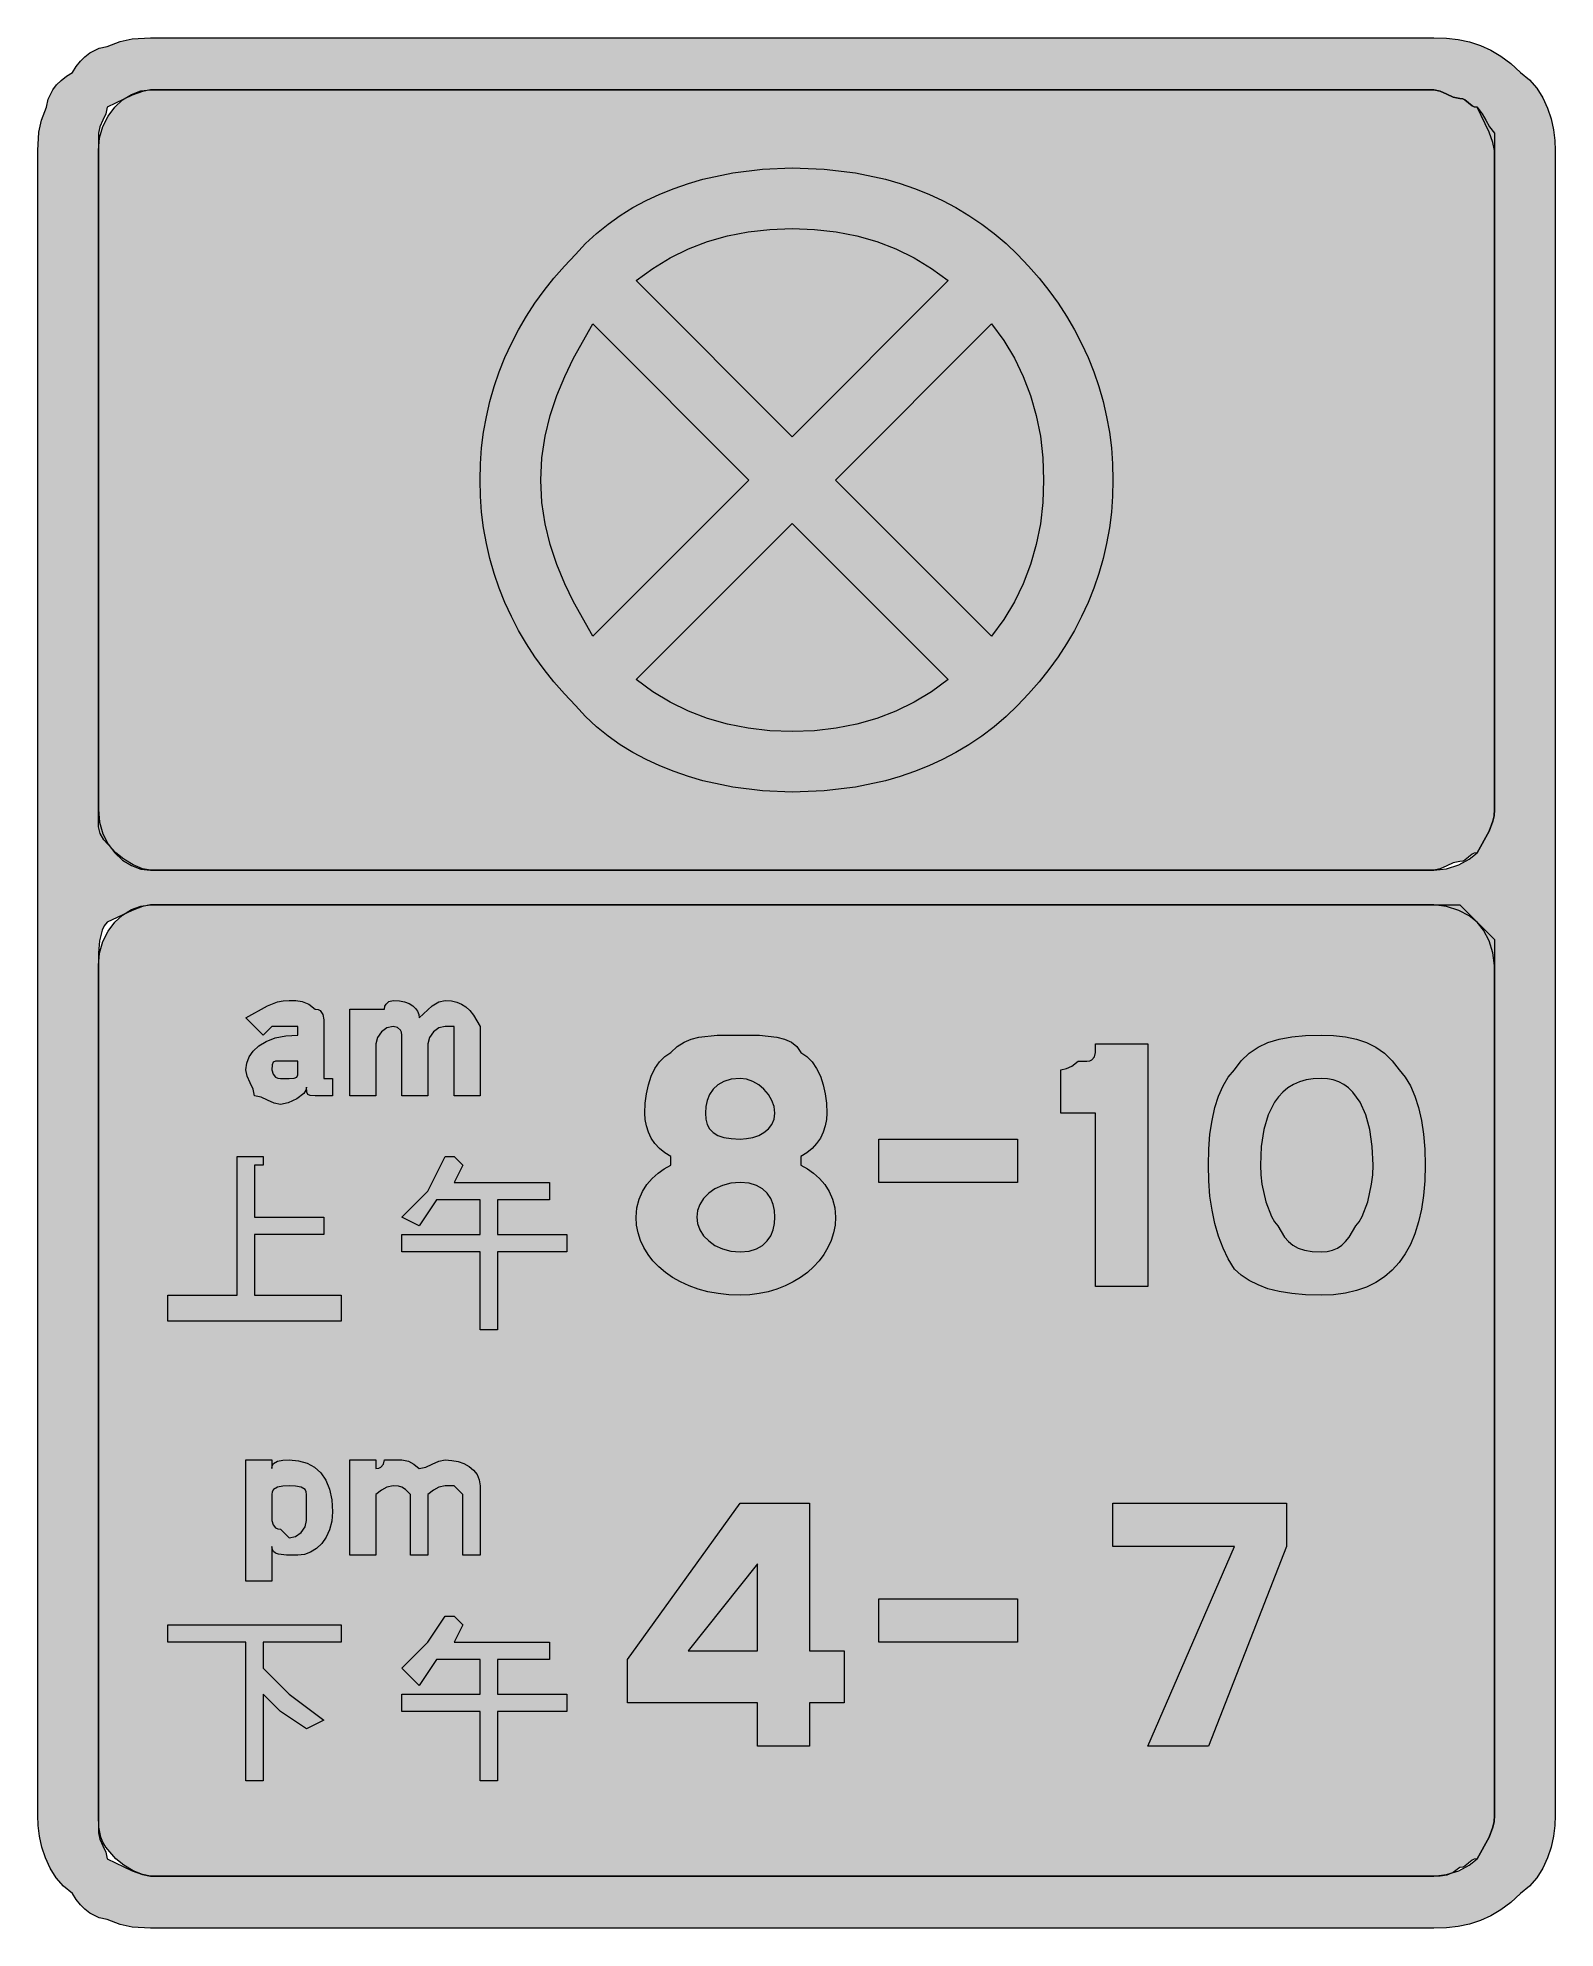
# Model space of a CAD drawing. Header units: metres. Extents: x 179 to 389, y 5 to 267.
import ezdxf

# ---------------------------------------------------------------- set-up
doc = ezdxf.new("R2010")
doc.units = ezdxf.units.M
doc.layers.add('FILL_BLACK_000000', color=7, linetype='Continuous', true_color=0x000000)
doc.layers.add('FILL_PINK_E1E1E1', color=7, linetype='Continuous', true_color=0xe1e1e1)

msp = doc.modelspace()

# ---------------------------------------------------------------- hatches: boundary and pattern name
at = {"layer": 'FILL_BLACK_000000', "true_color": 0x000000}
h = msp.add_hatch(color=7, dxfattribs=at)
h.dxf.hatch_style = 1
h.paths.add_polyline_path([(377.65, 266.07), (379.14, 265.59), (380.58, 264.94), (381.97, 264.11), (383.34, 263.08), (384.69, 261.84), (385.93, 260.83), (386.96, 259.65), (387.79, 258.32), (388.44, 256.89), (388.92, 255.41), (389.25, 253.91), (389.43, 252.44), (389.49, 251.04), (389.49, 20.64), (389.43, 19.24), (389.25, 17.77), (388.92, 16.27), (388.44, 14.79), (387.79, 13.36), (386.96, 12.03), (385.93, 10.85), (384.69, 9.84), (383.34, 8.6), (381.97, 7.57), (380.58, 6.74), (379.14, 6.09), (377.65, 5.61), (376.08, 5.28), (374.44, 5.1), (372.69, 5.04), (195.09, 5.04), (192.54, 5.19), (190.87, 5.55), (189.09, 6.24), (188, 6.46), (186.69, 7.14), (186.02, 7.65), (185.38, 8.27), (184.79, 9), (184.29, 9.84), (183.05, 10.85), (182.02, 12.03), (181.19, 13.36), (180.54, 14.79), (180.06, 16.27), (179.73, 17.77), (179.55, 19.24), (179.49, 20.64), (179.49, 251.04), (179.64, 253.59), (180, 255.26), (180.69, 257.04), (180.92, 258.13), (181.59, 259.44), (182.1, 260.11), (182.72, 260.75), (183.45, 261.34), (184.29, 261.84), (184.79, 262.68), (185.38, 263.42), (186.02, 264.03), (186.69, 264.54), (188, 265.22), (189.09, 265.44), (190.87, 266.13), (192.54, 266.49), (195.09, 266.64), (372.69, 266.64), (374.44, 266.58), (376.08, 266.4), (377.65, 266.07)])
h.paths.add_polyline_path([(189.09, 144.24), (188.69, 143.74), (188.4, 143.13), (188.04, 141.69), (187.91, 140.02), (187.89, 138.24), (187.89, 20.64), (187.89, 18.24), (188.08, 17.34), (188.49, 16.44), (188.9, 15.54), (189.09, 14.64), (192.54, 12.99), (193.98, 12.45), (195.09, 12.24), (372.69, 12.24), (374.47, 12.45), (376.14, 12.99), (377.58, 13.76), (378.69, 14.64), (380.34, 17.64), (380.88, 19.03), (381.04, 19.79), (381.09, 20.64), (381.09, 138.24), (380.88, 140.02), (380.34, 141.69), (379.57, 143.13), (378.69, 144.24), (377.58, 145.12), (376.14, 145.89), (374.47, 146.43), (372.69, 146.64), (195.09, 146.64), (193.98, 146.43), (192.54, 145.89), (189.09, 144.24)], flags=16)
h.paths.add_polyline_path([(374.47, 151.65), (376.14, 152.19), (377.58, 152.96), (378.69, 153.84), (380.34, 156.84), (380.88, 158.23), (381.04, 158.99), (381.09, 159.84), (381.09, 251.04), (380.88, 252.15), (380.34, 253.59), (378.69, 257.04), (378.29, 257.09), (377.98, 257.23), (377.49, 257.64), (377, 258.05), (376.69, 258.19), (376.29, 258.24), (375.39, 258.43), (374.49, 258.84), (373.59, 259.25), (372.69, 259.44), (195.09, 259.44), (193.98, 259.23), (192.54, 258.69), (189.09, 257.04), (188.9, 256.14), (188.49, 255.24), (188.08, 254.34), (187.89, 253.44), (187.89, 251.04), (187.89, 159.84), (188.05, 158.1), (188.51, 156.5), (189.22, 155.07), (190.14, 153.84), (191.23, 152.83), (192.45, 152.08), (193.75, 151.6), (195.09, 151.44), (372.69, 151.44), (374.47, 151.65)], flags=16)
h = msp.add_hatch(color=7, dxfattribs=at)
h.dxf.hatch_style = 1
h.paths.add_polyline_path([(328.23, 203.2), (328.07, 201), (327.79, 198.82), (327.41, 196.68), (326.92, 194.58), (326.33, 192.51), (325.63, 190.48), (324.84, 188.49), (323.95, 186.54), (322.96, 184.64), (321.87, 182.78), (320.7, 180.97), (319.43, 179.21), (318.07, 177.5), (316.62, 175.84), (315.09, 174.24), (313.49, 172.72), (311.83, 171.31), (310.12, 170.01), (308.36, 168.82), (306.55, 167.73), (304.69, 166.75), (302.79, 165.87), (300.84, 165.09), (298.85, 164.41), (296.82, 163.82), (292.65, 162.93), (288.33, 162.41), (283.89, 162.24), (279.8, 162.41), (275.66, 162.93), (271.55, 163.82), (269.53, 164.41), (267.54, 165.09), (265.59, 165.87), (263.7, 166.75), (261.86, 167.73), (260.1, 168.82), (258.41, 170.01), (256.8, 171.31), (255.29, 172.72), (253.89, 174.24), (252.36, 175.84), (250.91, 177.5), (249.55, 179.21), (248.28, 180.97), (247.11, 182.78), (246.02, 184.64), (245.03, 186.54), (244.14, 188.49), (243.35, 190.48), (242.65, 192.51), (242.06, 194.58), (241.57, 196.68), (241.19, 198.82), (240.91, 201), (240.75, 203.2), (240.69, 205.44), (240.75, 207.68), (240.91, 209.88), (241.19, 212.06), (241.57, 214.2), (242.06, 216.3), (242.65, 218.37), (243.35, 220.4), (244.14, 222.39), (245.03, 224.34), (246.02, 226.24), (247.11, 228.1), (248.28, 229.91), (249.55, 231.67), (250.91, 233.38), (252.36, 235.04), (253.89, 236.64), (255.29, 238.16), (256.8, 239.57), (258.41, 240.87), (260.1, 242.06), (261.86, 243.15), (263.7, 244.13), (265.59, 245.01), (267.54, 245.79), (269.53, 246.47), (271.55, 247.06), (275.66, 247.95), (279.8, 248.47), (283.89, 248.64), (288.33, 248.47), (292.65, 247.95), (296.82, 247.06), (298.85, 246.47), (300.84, 245.79), (302.79, 245.01), (304.69, 244.13), (306.55, 243.15), (308.36, 242.06), (310.12, 240.87), (311.83, 239.57), (313.49, 238.16), (315.09, 236.64), (316.62, 235.04), (318.07, 233.38), (319.43, 231.67), (320.7, 229.91), (321.87, 228.1), (322.96, 226.24), (323.95, 224.34), (324.84, 222.39), (325.63, 220.4), (326.33, 218.37), (326.92, 216.3), (327.41, 214.2), (327.79, 212.06), (328.07, 209.88), (328.23, 207.68), (328.29, 205.44), (328.23, 203.2)])
h = msp.add_hatch(color=7, dxfattribs=at)
h.dxf.hatch_style = 1
h.paths.add_polyline_path([(217.89, 120.24), (217.2, 120.26), (216.84, 120.39), (216.71, 120.75), (216.69, 121.44), (216.58, 120.99), (216.3, 120.56), (215.34, 119.79), (214.16, 119.25), (213.09, 119.04), (212.19, 119.23), (211.29, 119.64), (210.39, 120.05), (209.49, 120.24), (209.3, 121.14), (208.89, 122.04), (208.48, 122.94), (208.29, 123.84), (208.4, 124.74), (208.74, 125.6), (209.3, 126.41), (210.09, 127.14), (211.1, 127.75), (212.34, 128.23), (213.8, 128.53), (215.49, 128.64), (215.49, 129.84), (214.29, 129.84), (211.89, 129.84), (210.69, 128.64), (208.29, 131.04), (211.29, 132.69), (212.68, 133.23), (213.44, 133.39), (214.29, 133.44), (215.19, 133.42), (216.09, 133.29), (216.99, 132.93), (217.89, 132.24), (218.29, 132.19), (218.58, 132.03), (218.94, 131.49), (219.07, 130.72), (219.09, 129.84), (219.09, 122.64), (220.29, 122.64), (220.29, 120.24), (217.89, 120.24)])
h.paths.add_polyline_path([(212.4, 122.83), (212.69, 122.69), (213.09, 122.64), (214.29, 122.64), (214.98, 122.66), (215.34, 122.79), (215.47, 123.15), (215.49, 123.84), (215.49, 125.04), (213.09, 125.04), (212.4, 125.02), (212.04, 124.89), (211.91, 124.53), (211.89, 123.84), (212.04, 123.24), (212.4, 122.83)], flags=16)
h = msp.add_hatch(color=7, dxfattribs=at)
h.dxf.hatch_style = 1
h.paths.add_polyline_path([(235.01, 129.63), (234.24, 129.09), (233.7, 128.32), (233.49, 127.44), (233.49, 120.24), (229.89, 120.24), (229.89, 128.64), (229.84, 129.04), (229.7, 129.33), (229.29, 129.69), (228.69, 129.84), (227.81, 129.63), (227.04, 129.09), (226.5, 128.32), (226.29, 127.44), (226.29, 120.24), (222.69, 120.24), (222.69, 132.24), (226.29, 132.24), (227.49, 132.24), (227.54, 132.64), (227.68, 132.93), (228.09, 133.29), (228.69, 133.44), (229.53, 133.39), (230.26, 133.23), (230.88, 133), (231.39, 132.69), (231.78, 132.33), (232.06, 131.92), (232.23, 131.49), (232.29, 131.04), (234.09, 132.69), (234.99, 133.23), (235.89, 133.44), (236.74, 133.38), (237.48, 133.21), (238.15, 132.93), (238.74, 132.54), (239.28, 132.03), (239.77, 131.41), (240.69, 129.84), (240.69, 128.64), (240.69, 120.24), (237.09, 120.24), (237.09, 128.64), (237.09, 129.84), (235.89, 129.84), (235.01, 129.63)])
h = msp.add_hatch(color=7, dxfattribs=at)
h.dxf.hatch_style = 1
h.paths.add_polyline_path([(272.24, 93.12), (270.9, 93.48), (269.63, 93.94), (268.44, 94.48), (267.34, 95.09), (266.34, 95.79), (265.43, 96.56), (264.63, 97.39), (263.94, 98.28), (263.36, 99.22), (262.9, 100.22), (262.56, 101.25), (262.36, 102.33), (262.29, 103.44), (262.4, 104.73), (262.7, 105.91), (263.18, 106.98), (263.79, 107.94), (264.52, 108.78), (265.33, 109.51), (266.19, 110.13), (267.09, 110.64), (267.09, 111.84), (266.25, 112.34), (265.51, 112.95), (264.9, 113.63), (264.39, 114.39), (264, 115.2), (263.71, 116.06), (263.55, 116.94), (263.49, 117.84), (263.55, 119.19), (263.71, 120.5), (264, 121.76), (264.39, 122.94), (264.9, 124), (265.51, 124.93), (266.25, 125.68), (267.09, 126.24), (267.99, 127.03), (268.93, 127.63), (269.92, 128.05), (270.99, 128.34), (273.5, 128.6), (276.69, 128.64), (279.35, 128.6), (281.79, 128.34), (282.85, 128.05), (283.78, 127.63), (284.53, 127.03), (285.09, 126.24), (285.93, 125.68), (286.66, 124.93), (287.28, 124), (287.79, 122.94), (288.18, 121.76), (288.46, 120.5), (288.63, 119.19), (288.69, 117.84), (288.63, 116.94), (288.46, 116.06), (288.18, 115.2), (287.79, 114.39), (287.28, 113.63), (286.66, 112.95), (285.93, 112.34), (285.09, 111.84), (285.09, 110.64), (285.99, 110.13), (286.85, 109.51), (287.66, 108.78), (288.39, 107.94), (289, 106.98), (289.48, 105.91), (289.78, 104.73), (289.89, 103.44), (289.82, 102.33), (289.62, 101.25), (289.29, 100.22), (288.84, 99.22), (288.28, 98.28), (287.61, 97.39), (286.85, 96.56), (285.99, 95.79), (285.05, 95.09), (284.03, 94.48), (282.94, 93.94), (281.79, 93.48), (280.58, 93.12), (279.32, 92.86), (278.02, 92.7), (276.69, 92.64), (275.14, 92.7), (273.66, 92.86), (272.24, 93.12)])
h.paths.add_polyline_path([(273.21, 107.35), (272.34, 106.74), (271.64, 106.01), (271.12, 105.2), (270.8, 104.34), (270.69, 103.44), (270.8, 102.54), (271.12, 101.68), (271.64, 100.87), (272.34, 100.14), (273.21, 99.53), (274.23, 99.05), (275.4, 98.75), (276.69, 98.64), (277.93, 98.75), (278.96, 99.05), (279.79, 99.53), (280.44, 100.14), (280.92, 100.87), (281.25, 101.68), (281.43, 102.54), (281.49, 103.44), (281.43, 104.34), (281.25, 105.2), (280.92, 106.01), (280.44, 106.74), (279.79, 107.35), (278.96, 107.83), (277.93, 108.13), (276.69, 108.24), (275.4, 108.13), (274.23, 107.83), (273.21, 107.35)], flags=16)
h.paths.add_polyline_path([(281.08, 119.6), (280.6, 120.41), (279.99, 121.14), (279.26, 121.75), (278.45, 122.23), (277.59, 122.53), (276.69, 122.64), (275.45, 122.53), (274.42, 122.23), (273.59, 121.75), (272.94, 121.14), (272.46, 120.41), (272.13, 119.6), (271.95, 118.74), (271.89, 117.84), (271.95, 117), (272.13, 116.27), (272.46, 115.65), (272.94, 115.14), (273.59, 114.75), (274.42, 114.46), (275.45, 114.3), (276.69, 114.24), (277.59, 114.3), (278.45, 114.46), (279.26, 114.75), (279.99, 115.14), (280.6, 115.65), (281.08, 116.27), (281.38, 117), (281.49, 117.84), (281.38, 118.74), (281.08, 119.6)], flags=16)
h = msp.add_hatch(color=7, dxfattribs=at)
h.dxf.hatch_style = 1
h.paths.add_polyline_path([(371.26, 106.42), (370.98, 104.52), (370.59, 102.77), (370.08, 101.15), (369.46, 99.67), (368.73, 98.34), (367.89, 97.14), (366.93, 96.09), (365.86, 95.17), (364.68, 94.4), (363.39, 93.76), (361.98, 93.27), (360.46, 92.92), (358.83, 92.71), (357.09, 92.64), (354.95, 92.7), (353.02, 92.86), (351.29, 93.15), (349.74, 93.54), (348.36, 94.05), (347.13, 94.66), (346.05, 95.4), (345.09, 96.24), (344.25, 97.65), (343.52, 99.16), (342.9, 100.8), (342.39, 102.54), (342, 104.4), (341.71, 106.36), (341.55, 108.45), (341.49, 110.64), (341.55, 112.83), (341.71, 114.9), (342, 116.82), (342.39, 118.59), (342.9, 120.19), (343.52, 121.61), (344.25, 122.83), (345.09, 123.84), (346.05, 125.08), (347.13, 126.11), (348.36, 126.94), (349.74, 127.59), (351.29, 128.07), (353.02, 128.4), (354.95, 128.58), (357.09, 128.64), (358.83, 128.58), (360.47, 128.4), (361.98, 128.07), (363.39, 127.59), (364.68, 126.94), (365.87, 126.11), (366.93, 125.08), (367.89, 123.84), (368.73, 122.83), (369.47, 121.61), (370.08, 120.19), (370.59, 118.59), (370.98, 116.82), (371.26, 114.9), (371.43, 112.83), (371.49, 110.64), (371.43, 108.46), (371.26, 106.42)])
h.paths.add_polyline_path([(363.84, 115.55), (363.28, 117.6), (362.49, 119.34), (361.48, 120.74), (360.89, 121.31), (360.24, 121.78), (359.54, 122.15), (358.78, 122.42), (357.96, 122.58), (357.09, 122.64), (356.01, 122.58), (355.01, 122.42), (354.09, 122.15), (353.25, 121.78), (352.48, 121.31), (351.8, 120.74), (351.18, 120.08), (350.64, 119.34), (349.77, 117.6), (349.16, 115.55), (348.8, 113.22), (348.69, 110.64), (348.74, 109.29), (348.9, 107.98), (349.44, 105.54), (350.21, 103.55), (350.64, 102.8), (351.09, 102.24), (352.03, 100.67), (352.57, 100.05), (353.19, 99.54), (353.93, 99.15), (354.8, 98.87), (355.85, 98.7), (357.09, 98.64), (357.94, 98.7), (358.68, 98.87), (359.35, 99.15), (359.94, 99.54), (360.48, 100.05), (360.97, 100.67), (361.89, 102.24), (362.34, 102.8), (362.77, 103.55), (363.54, 105.54), (364.08, 107.98), (364.24, 109.29), (364.29, 110.64), (364.18, 113.22), (363.84, 115.55)], flags=16)
h = msp.add_hatch(color=7, dxfattribs=at)
h.dxf.hatch_style = 1
h.paths.add_polyline_path([(333.09, 93.84), (325.89, 93.84), (325.89, 117.84), (321.09, 117.84), (321.09, 123.84), (321.84, 123.99), (322.61, 124.35), (323.49, 125.04), (324.69, 125.04), (325.09, 125.09), (325.38, 125.23), (325.74, 125.64), (325.89, 126.24), (325.89, 127.44), (333.09, 127.44), (333.09, 93.84)])
h = msp.add_hatch(color=7, dxfattribs=at)
h.dxf.hatch_style = 1
h.paths.add_polyline_path([(295.89, 114.24), (315.09, 114.24), (315.09, 108.24), (295.89, 108.24), (295.89, 114.24)])
h = msp.add_hatch(color=7, dxfattribs=at)
h.dxf.hatch_style = 1
h.paths.add_polyline_path([(210.69, 111.84), (210.69, 110.64), (209.49, 110.64), (209.49, 103.44), (219.09, 103.44), (219.09, 101.04), (209.49, 101.04), (209.49, 92.64), (221.49, 92.64), (221.49, 89.04), (197.49, 89.04), (197.49, 92.64), (207.09, 92.64), (207.09, 111.84), (209.49, 111.84), (210.69, 111.84)])
h = msp.add_hatch(color=7, dxfattribs=at)
h.dxf.hatch_style = 1
h.paths.add_polyline_path([(233.49, 107.04), (235.89, 111.84), (237.09, 111.84), (238.29, 110.64), (237.09, 108.24), (250.29, 108.24), (250.29, 105.84), (243.09, 105.84), (243.09, 101.04), (252.69, 101.04), (252.69, 98.64), (243.09, 98.64), (243.09, 87.84), (240.69, 87.84), (240.69, 98.64), (229.89, 98.64), (229.89, 101.04), (240.69, 101.04), (240.69, 105.84), (234.69, 105.84), (232.29, 102.24), (229.89, 103.44), (233.49, 107.04)])
h = msp.add_hatch(color=7, dxfattribs=at)
h.dxf.hatch_style = 1
h.paths.add_polyline_path([(219.88, 60.18), (219.4, 59.16), (218.79, 58.29), (218.06, 57.59), (217.25, 57.07), (216.39, 56.75), (215.49, 56.64), (213.92, 56.66), (212.79, 56.79), (212.4, 56.93), (212.12, 57.15), (211.95, 57.44), (211.89, 57.84), (211.89, 53.04), (208.29, 53.04), (208.29, 69.84), (211.89, 69.84), (211.89, 68.64), (211.94, 69.04), (212.1, 69.33), (212.64, 69.69), (213.41, 69.82), (214.29, 69.84), (215.58, 69.73), (216.75, 69.39), (217.77, 68.83), (218.64, 68.04), (219.34, 67.03), (219.86, 65.79), (220.18, 64.33), (220.29, 62.64), (220.18, 61.35), (219.88, 60.18)])
h.paths.add_polyline_path([(215.94, 59.79), (216.48, 60.56), (216.69, 61.44), (216.69, 63.84), (216.69, 65.04), (216.64, 65.44), (216.48, 65.73), (215.94, 66.09), (215.17, 66.22), (214.29, 66.24), (213.41, 66.22), (212.64, 66.09), (212.1, 65.73), (211.94, 65.44), (211.89, 65.04), (211.89, 61.44), (212.04, 60.84), (212.4, 60.43), (212.69, 60.29), (213.09, 60.24), (214.29, 59.04), (215.17, 59.25), (215.94, 59.79)], flags=16)
h = msp.add_hatch(color=7, dxfattribs=at)
h.dxf.hatch_style = 1
h.paths.add_polyline_path([(235.01, 66.05), (234.24, 65.64), (233.49, 65.04), (233.49, 56.64), (231.09, 56.64), (231.09, 65.04), (230.38, 65.73), (229.89, 66.09), (229.4, 66.22), (228.69, 66.24), (227.81, 66.05), (227.04, 65.64), (226.29, 65.04), (226.29, 56.64), (222.69, 56.64), (222.69, 69.84), (226.29, 69.84), (226.29, 68.64), (226.69, 68.69), (226.98, 68.83), (227.34, 69.24), (227.49, 69.84), (229.89, 69.84), (230.77, 69.65), (231.54, 69.24), (232.29, 68.64), (233.19, 68.83), (234.09, 69.24), (234.99, 69.65), (235.89, 69.84), (236.79, 69.78), (237.65, 69.62), (238.46, 69.33), (239.19, 68.94), (239.8, 68.43), (240.28, 67.82), (240.58, 67.08), (240.69, 66.24), (240.69, 56.64), (238.29, 56.64), (238.29, 65.04), (237.09, 66.24), (235.89, 66.24), (235.01, 66.05)])
h = msp.add_hatch(color=7, dxfattribs=at)
h.dxf.hatch_style = 1
h.paths.add_polyline_path([(291.09, 36.24), (286.29, 36.24), (286.29, 30.24), (279.09, 30.24), (279.09, 36.24), (261.09, 36.24), (261.09, 42.24), (276.69, 63.84), (286.29, 63.84), (286.29, 43.44), (291.09, 43.44), (291.09, 36.24)])
h.paths.add_polyline_path([(279.09, 43.44), (279.09, 55.44), (269.49, 43.44), (279.09, 43.44)], flags=16)
h = msp.add_hatch(color=7, dxfattribs=at)
h.dxf.hatch_style = 1
h.paths.add_polyline_path([(345.09, 57.84), (328.29, 57.84), (328.29, 63.84), (352.29, 63.84), (352.29, 57.84), (341.49, 30.24), (333.09, 30.24), (345.09, 57.84)])
h = msp.add_hatch(color=7, dxfattribs=at)
h.dxf.hatch_style = 1
h.paths.add_polyline_path([(295.89, 50.64), (315.09, 50.64), (315.09, 44.64), (295.89, 44.64), (295.89, 50.64)])
h = msp.add_hatch(color=7, dxfattribs=at)
h.dxf.hatch_style = 1
h.paths.add_polyline_path([(233.49, 44.64), (235.89, 48.24), (237.09, 48.24), (238.29, 47.04), (237.09, 44.64), (250.29, 44.64), (250.29, 42.24), (243.09, 42.24), (243.09, 37.44), (252.69, 37.44), (252.69, 35.04), (243.09, 35.04), (243.09, 25.44), (240.69, 25.44), (240.69, 35.04), (229.89, 35.04), (229.89, 37.44), (240.69, 37.44), (240.69, 42.24), (234.69, 42.24), (232.29, 38.64), (229.89, 41.04), (233.49, 44.64)])
h = msp.add_hatch(color=7, dxfattribs=at)
h.dxf.hatch_style = 1
h.paths.add_polyline_path([(221.49, 47.04), (221.49, 44.64), (210.69, 44.64), (210.69, 41.04), (214.29, 37.44), (219.09, 33.84), (216.69, 32.64), (213.09, 35.04), (210.69, 37.44), (210.69, 25.44), (208.29, 25.44), (208.29, 44.64), (197.49, 44.64), (197.49, 47.04), (221.49, 47.04)])
at = {"layer": 'FILL_PINK_E1E1E1', "true_color": 0xe1e1e1}
h = msp.add_hatch(color=7, dxfattribs=at)
h.dxf.hatch_style = 1
h.paths.add_polyline_path([(372.69, 259.44), (373.59, 259.25), (374.49, 258.84), (375.39, 258.43), (376.29, 258.24), (376.69, 258.19), (377, 258.05), (377.49, 257.64), (377.98, 257.23), (378.29, 257.09), (378.69, 257.04), (379.4, 256.14), (379.89, 255.24), (380.38, 254.34), (381.09, 253.44), (381.09, 251.04), (381.09, 159.84), (381.04, 158.99), (380.88, 158.23), (380.34, 156.84), (378.69, 153.84), (378.29, 153.79), (377.98, 153.65), (377.49, 153.24), (377, 152.83), (376.69, 152.69), (376.29, 152.64), (375.39, 152.45), (374.49, 152.04), (373.59, 151.63), (372.69, 151.44), (195.09, 151.44), (194, 151.65), (192.69, 152.19), (191.38, 152.96), (190.29, 153.84), (188.64, 155.64), (188.1, 156.54), (187.89, 157.44), (187.89, 159.84), (187.89, 251.04), (188.05, 252.78), (188.51, 254.38), (189.22, 255.81), (190.14, 257.04), (191.23, 258.05), (192.45, 258.8), (193.75, 259.28), (195.09, 259.44), (372.69, 259.44)])
h = msp.add_hatch(color=7, dxfattribs=at)
h.dxf.hatch_style = 1
h.paths.add_polyline_path([(264.6, 234.73), (267.02, 236.19), (269.55, 237.43), (272.19, 238.44), (274.95, 239.23), (277.81, 239.79), (280.8, 240.13), (283.89, 240.24), (286.98, 240.13), (289.96, 239.79), (292.83, 239.23), (295.59, 238.44), (298.23, 237.43), (300.77, 236.19), (303.18, 234.73), (305.49, 233.04), (283.89, 211.44), (262.29, 233.04), (264.6, 234.73)])
h = msp.add_hatch(color=7, dxfattribs=at)
h.dxf.hatch_style = 1
h.paths.add_polyline_path([(277.89, 205.44), (256.29, 183.84), (253.65, 188.57), (252.43, 191.1), (251.34, 193.74), (250.42, 196.5), (249.71, 199.37), (249.25, 202.35), (249.09, 205.44), (249.25, 208.53), (249.71, 211.52), (250.42, 214.38), (251.34, 217.14), (252.43, 219.78), (253.65, 222.32), (256.29, 227.04), (277.89, 205.44)])
h = msp.add_hatch(color=7, dxfattribs=at)
h.dxf.hatch_style = 1
h.paths.add_polyline_path([(289.89, 205.44), (311.49, 227.04), (313.18, 224.73), (314.64, 222.32), (315.88, 219.78), (316.89, 217.14), (317.68, 214.38), (318.24, 211.52), (318.58, 208.53), (318.69, 205.44), (318.58, 202.35), (318.24, 199.37), (317.68, 196.5), (316.89, 193.74), (315.88, 191.1), (314.64, 188.57), (313.18, 186.15), (311.49, 183.84), (289.89, 205.44)])
h = msp.add_hatch(color=7, dxfattribs=at)
h.dxf.hatch_style = 1
h.paths.add_polyline_path([(283.89, 199.44), (305.49, 177.84), (303.18, 176.15), (300.77, 174.69), (298.23, 173.45), (295.59, 172.44), (292.83, 171.65), (289.96, 171.09), (286.98, 170.75), (283.89, 170.64), (280.8, 170.75), (277.81, 171.09), (274.95, 171.65), (272.19, 172.44), (269.55, 173.45), (267.02, 174.69), (264.6, 176.15), (262.29, 177.84), (283.89, 199.44)])
h = msp.add_hatch(color=7, dxfattribs=at)
h.dxf.hatch_style = 1
h.paths.add_polyline_path([(372.69, 146.64), (376.29, 146.64), (378.69, 144.24), (381.09, 141.84), (381.09, 138.24), (381.09, 20.64), (381.04, 19.79), (380.88, 19.03), (380.34, 17.64), (378.69, 14.64), (378.29, 14.59), (377.98, 14.45), (377.49, 14.04), (377, 13.63), (376.69, 13.49), (376.29, 13.44), (375.39, 12.75), (374.49, 12.39), (373.59, 12.26), (372.69, 12.24), (195.09, 12.24), (194, 12.45), (192.69, 12.99), (191.38, 13.76), (190.29, 14.64), (188.9, 16.25), (188.48, 16.96), (188.19, 17.64), (187.93, 19.03), (187.89, 20.64), (187.89, 138.24), (188.05, 139.98), (188.51, 141.58), (189.22, 143.01), (190.14, 144.24), (191.23, 145.25), (192.45, 146), (193.75, 146.48), (195.09, 146.64), (372.69, 146.64)])

# ---------------------------------------------------------------- linework, layer by layer
at = {"layer": 'FILL_BLACK_000000', "lineweight": 0, "true_color": 0x000000}
for points in [[(377.65, 266.07), (379.14, 265.59), (380.58, 264.94), (381.97, 264.11), (383.34, 263.08), (384.69, 261.84), (385.93, 260.83), (386.96, 259.65), (387.79, 258.32), (388.44, 256.89), (388.92, 255.41), (389.25, 253.91), (389.43, 252.44), (389.49, 251.04), (389.49, 20.64), (389.43, 19.24), (389.25, 17.77), (388.92, 16.27), (388.44, 14.79), (387.79, 13.36), (386.96, 12.03), (385.93, 10.85), (384.69, 9.84), (383.34, 8.6), (381.97, 7.57), (380.58, 6.74), (379.14, 6.09), (377.65, 5.61), (376.08, 5.28), (374.44, 5.1), (372.69, 5.04), (195.09, 5.04), (192.54, 5.19), (190.87, 5.55), (189.09, 6.24), (188, 6.46), (186.69, 7.14), (186.02, 7.65), (185.38, 8.27), (184.79, 9), (184.29, 9.84), (183.05, 10.85), (182.02, 12.03), (181.19, 13.36), (180.54, 14.79), (180.06, 16.27), (179.73, 17.77), (179.55, 19.24), (179.49, 20.64), (179.49, 251.04), (179.64, 253.59), (180, 255.26), (180.69, 257.04), (180.92, 258.13), (181.59, 259.44), (182.1, 260.11), (182.72, 260.75), (183.45, 261.34), (184.29, 261.84), (184.79, 262.68), (185.38, 263.42), (186.02, 264.03), (186.69, 264.54), (188, 265.22), (189.09, 265.44), (190.87, 266.13), (192.54, 266.49), (195.09, 266.64), (372.69, 266.64), (374.44, 266.58), (376.08, 266.4)], [(374.47, 151.65), (376.14, 152.19), (377.58, 152.96), (378.69, 153.84), (380.34, 156.84), (380.88, 158.23), (381.04, 158.99), (381.09, 159.84), (381.09, 251.04), (380.88, 252.15), (380.34, 253.59), (378.69, 257.04), (378.29, 257.09), (377.98, 257.23), (377.49, 257.64), (377, 258.05), (376.69, 258.19), (376.29, 258.24), (375.39, 258.43), (374.49, 258.84), (373.59, 259.25), (372.69, 259.44), (195.09, 259.44), (193.98, 259.23), (192.54, 258.69), (189.09, 257.04), (188.9, 256.14), (188.49, 255.24), (188.08, 254.34), (187.89, 253.44), (187.89, 251.04), (187.89, 159.84), (188.05, 158.1), (188.51, 156.5), (189.22, 155.07), (190.14, 153.84), (191.23, 152.83), (192.45, 152.08), (193.75, 151.6), (195.09, 151.44), (372.69, 151.44)], [(328.23, 203.2), (328.07, 201), (327.79, 198.82), (327.41, 196.68), (326.92, 194.58), (326.33, 192.51), (325.63, 190.48), (324.84, 188.49), (323.95, 186.54), (322.96, 184.64), (321.87, 182.78), (320.7, 180.97), (319.43, 179.21), (318.07, 177.5), (316.62, 175.84), (315.09, 174.24), (313.49, 172.72), (311.83, 171.31), (310.12, 170.01), (308.36, 168.82), (306.55, 167.73), (304.69, 166.75), (302.79, 165.87), (300.84, 165.09), (298.85, 164.41), (296.82, 163.82), (292.65, 162.93), (288.33, 162.41), (283.89, 162.24), (279.8, 162.41), (275.66, 162.93), (271.55, 163.82), (269.53, 164.41), (267.54, 165.09), (265.59, 165.87), (263.7, 166.75), (261.86, 167.73), (260.1, 168.82), (258.41, 170.01), (256.8, 171.31), (255.29, 172.72), (253.89, 174.24), (252.36, 175.84), (250.91, 177.5), (249.55, 179.21), (248.28, 180.97), (247.11, 182.78), (246.02, 184.64), (245.03, 186.54), (244.14, 188.49), (243.35, 190.48), (242.65, 192.51), (242.06, 194.58), (241.57, 196.68), (241.19, 198.82), (240.91, 201), (240.75, 203.2), (240.69, 205.44), (240.75, 207.68), (240.91, 209.88), (241.19, 212.06), (241.57, 214.2), (242.06, 216.3), (242.65, 218.37), (243.35, 220.4), (244.14, 222.39), (245.03, 224.34), (246.02, 226.24), (247.11, 228.1), (248.28, 229.91), (249.55, 231.67), (250.91, 233.38), (252.36, 235.04), (253.89, 236.64), (255.29, 238.16), (256.8, 239.57), (258.41, 240.87), (260.1, 242.06), (261.86, 243.15), (263.7, 244.13), (265.59, 245.01), (267.54, 245.79), (269.53, 246.47), (271.55, 247.06), (275.66, 247.95), (279.8, 248.47), (283.89, 248.64), (288.33, 248.47), (292.65, 247.95), (296.82, 247.06), (298.85, 246.47), (300.84, 245.79), (302.79, 245.01), (304.69, 244.13), (306.55, 243.15), (308.36, 242.06), (310.12, 240.87), (311.83, 239.57), (313.49, 238.16), (315.09, 236.64), (316.62, 235.04), (318.07, 233.38), (319.43, 231.67), (320.7, 229.91), (321.87, 228.1), (322.96, 226.24), (323.95, 224.34), (324.84, 222.39), (325.63, 220.4), (326.33, 218.37), (326.92, 216.3), (327.41, 214.2), (327.79, 212.06), (328.07, 209.88), (328.23, 207.68), (328.29, 205.44)], [(189.09, 144.24), (188.69, 143.74), (188.4, 143.13), (188.04, 141.69), (187.91, 140.02), (187.89, 138.24), (187.89, 20.64), (187.89, 18.24), (188.08, 17.34), (188.49, 16.44), (188.9, 15.54), (189.09, 14.64), (192.54, 12.99), (193.98, 12.45), (195.09, 12.24), (372.69, 12.24), (374.47, 12.45), (376.14, 12.99), (377.58, 13.76), (378.69, 14.64), (380.34, 17.64), (380.88, 19.03), (381.04, 19.79), (381.09, 20.64), (381.09, 138.24), (380.88, 140.02), (380.34, 141.69), (379.57, 143.13), (378.69, 144.24), (377.58, 145.12), (376.14, 145.89), (374.47, 146.43), (372.69, 146.64), (195.09, 146.64), (193.98, 146.43), (192.54, 145.89)], [(217.89, 120.24), (217.2, 120.26), (216.84, 120.39), (216.71, 120.75), (216.69, 121.44), (216.58, 120.99), (216.3, 120.56), (215.34, 119.79), (214.16, 119.25), (213.09, 119.04), (212.19, 119.23), (211.29, 119.64), (210.39, 120.05), (209.49, 120.24), (209.3, 121.14), (208.89, 122.04), (208.48, 122.94), (208.29, 123.84), (208.4, 124.74), (208.74, 125.6), (209.3, 126.41), (210.09, 127.14), (211.1, 127.75), (212.34, 128.23), (213.8, 128.53), (215.49, 128.64), (215.49, 129.84), (214.29, 129.84), (211.89, 129.84), (210.69, 128.64), (208.29, 131.04), (211.29, 132.69), (212.68, 133.23), (213.44, 133.39), (214.29, 133.44), (215.19, 133.42), (216.09, 133.29), (216.99, 132.93), (217.89, 132.24), (218.29, 132.19), (218.58, 132.03), (218.94, 131.49), (219.07, 130.72), (219.09, 129.84), (219.09, 122.64), (220.29, 122.64), (220.29, 120.24)], [(235.01, 129.63), (234.24, 129.09), (233.7, 128.32), (233.49, 127.44), (233.49, 120.24), (229.89, 120.24), (229.89, 128.64), (229.84, 129.04), (229.7, 129.33), (229.29, 129.69), (228.69, 129.84), (227.81, 129.63), (227.04, 129.09), (226.5, 128.32), (226.29, 127.44), (226.29, 120.24), (222.69, 120.24), (222.69, 132.24), (226.29, 132.24), (227.49, 132.24), (227.54, 132.64), (227.68, 132.93), (228.09, 133.29), (228.69, 133.44), (229.53, 133.39), (230.26, 133.23), (230.88, 133), (231.39, 132.69), (231.78, 132.33), (232.06, 131.92), (232.23, 131.49), (232.29, 131.04), (234.09, 132.69), (234.99, 133.23), (235.89, 133.44), (236.74, 133.38), (237.48, 133.21), (238.15, 132.93), (238.74, 132.54), (239.28, 132.03), (239.77, 131.41), (240.69, 129.84), (240.69, 128.64), (240.69, 120.24), (237.09, 120.24), (237.09, 128.64), (237.09, 129.84), (235.89, 129.84)], [(272.24, 93.12), (270.9, 93.48), (269.63, 93.94), (268.44, 94.48), (267.34, 95.09), (266.34, 95.79), (265.43, 96.56), (264.63, 97.39), (263.94, 98.28), (263.36, 99.22), (262.9, 100.22), (262.56, 101.25), (262.36, 102.33), (262.29, 103.44), (262.4, 104.73), (262.7, 105.91), (263.18, 106.98), (263.79, 107.94), (264.52, 108.78), (265.33, 109.51), (266.19, 110.13), (267.09, 110.64), (267.09, 111.84), (266.25, 112.34), (265.51, 112.95), (264.9, 113.63), (264.39, 114.39), (264, 115.2), (263.71, 116.06), (263.55, 116.94), (263.49, 117.84), (263.55, 119.19), (263.71, 120.5), (264, 121.76), (264.39, 122.94), (264.9, 124), (265.51, 124.93), (266.25, 125.68), (267.09, 126.24), (267.99, 127.03), (268.93, 127.63), (269.92, 128.05), (270.99, 128.34), (273.5, 128.6), (276.69, 128.64), (279.35, 128.6), (281.79, 128.34), (282.85, 128.05), (283.78, 127.63), (284.53, 127.03), (285.09, 126.24), (285.93, 125.68), (286.66, 124.93), (287.28, 124), (287.79, 122.94), (288.18, 121.76), (288.46, 120.5), (288.63, 119.19), (288.69, 117.84), (288.63, 116.94), (288.46, 116.06), (288.18, 115.2), (287.79, 114.39), (287.28, 113.63), (286.66, 112.95), (285.93, 112.34), (285.09, 111.84), (285.09, 110.64), (285.99, 110.13), (286.85, 109.51), (287.66, 108.78), (288.39, 107.94), (289, 106.98), (289.48, 105.91), (289.78, 104.73), (289.89, 103.44), (289.82, 102.33), (289.62, 101.25), (289.29, 100.22), (288.84, 99.22), (288.28, 98.28), (287.61, 97.39), (286.85, 96.56), (285.99, 95.79), (285.05, 95.09), (284.03, 94.48), (282.94, 93.94), (281.79, 93.48), (280.58, 93.12), (279.32, 92.86), (278.02, 92.7), (276.69, 92.64), (275.14, 92.7), (273.66, 92.86)], [(371.26, 106.42), (370.98, 104.52), (370.59, 102.77), (370.08, 101.15), (369.46, 99.67), (368.73, 98.34), (367.89, 97.14), (366.93, 96.09), (365.86, 95.17), (364.68, 94.4), (363.39, 93.76), (361.98, 93.27), (360.46, 92.92), (358.83, 92.71), (357.09, 92.64), (354.95, 92.7), (353.02, 92.86), (351.29, 93.15), (349.74, 93.54), (348.36, 94.05), (347.13, 94.66), (346.05, 95.4), (345.09, 96.24), (344.25, 97.65), (343.52, 99.16), (342.9, 100.8), (342.39, 102.54), (342, 104.4), (341.71, 106.36), (341.55, 108.45), (341.49, 110.64), (341.55, 112.83), (341.71, 114.9), (342, 116.82), (342.39, 118.59), (342.9, 120.19), (343.52, 121.61), (344.25, 122.83), (345.09, 123.84), (346.05, 125.08), (347.13, 126.11), (348.36, 126.94), (349.74, 127.59), (351.29, 128.07), (353.02, 128.4), (354.95, 128.58), (357.09, 128.64), (358.83, 128.58), (360.47, 128.4), (361.98, 128.07), (363.39, 127.59), (364.68, 126.94), (365.87, 126.11), (366.93, 125.08), (367.89, 123.84), (368.73, 122.83), (369.47, 121.61), (370.08, 120.19), (370.59, 118.59), (370.98, 116.82), (371.26, 114.9), (371.43, 112.83), (371.49, 110.64), (371.43, 108.46)], [(333.09, 93.84), (325.89, 93.84), (325.89, 117.84), (321.09, 117.84), (321.09, 123.84), (321.84, 123.99), (322.61, 124.35), (323.49, 125.04), (324.69, 125.04), (325.09, 125.09), (325.38, 125.23), (325.74, 125.64), (325.89, 126.24), (325.89, 127.44), (333.09, 127.44)], [(212.4, 122.83), (212.69, 122.69), (213.09, 122.64), (214.29, 122.64), (214.98, 122.66), (215.34, 122.79), (215.47, 123.15), (215.49, 123.84), (215.49, 125.04), (213.09, 125.04), (212.4, 125.02), (212.04, 124.89), (211.91, 124.53), (211.89, 123.84), (212.04, 123.24)], [(281.08, 119.6), (280.6, 120.41), (279.99, 121.14), (279.26, 121.75), (278.45, 122.23), (277.59, 122.53), (276.69, 122.64), (275.45, 122.53), (274.42, 122.23), (273.59, 121.75), (272.94, 121.14), (272.46, 120.41), (272.13, 119.6), (271.95, 118.74), (271.89, 117.84), (271.95, 117), (272.13, 116.27), (272.46, 115.65), (272.94, 115.14), (273.59, 114.75), (274.42, 114.46), (275.45, 114.3), (276.69, 114.24), (277.59, 114.3), (278.45, 114.46), (279.26, 114.75), (279.99, 115.14), (280.6, 115.65), (281.08, 116.27), (281.38, 117), (281.49, 117.84), (281.38, 118.74)], [(363.84, 115.55), (363.28, 117.6), (362.49, 119.34), (361.48, 120.74), (360.89, 121.31), (360.24, 121.78), (359.54, 122.15), (358.78, 122.42), (357.96, 122.58), (357.09, 122.64), (356.01, 122.58), (355.01, 122.42), (354.09, 122.15), (353.25, 121.78), (352.48, 121.31), (351.8, 120.74), (351.18, 120.08), (350.64, 119.34), (349.77, 117.6), (349.16, 115.55), (348.8, 113.22), (348.69, 110.64), (348.74, 109.29), (348.9, 107.98), (349.44, 105.54), (350.21, 103.55), (350.64, 102.8), (351.09, 102.24), (352.03, 100.67), (352.57, 100.05), (353.19, 99.54), (353.93, 99.15), (354.8, 98.87), (355.85, 98.7), (357.09, 98.64), (357.94, 98.7), (358.68, 98.87), (359.35, 99.15), (359.94, 99.54), (360.48, 100.05), (360.97, 100.67), (361.89, 102.24), (362.34, 102.8), (362.77, 103.55), (363.54, 105.54), (364.08, 107.98), (364.24, 109.29), (364.29, 110.64), (364.18, 113.22)], [(295.89, 114.24), (315.09, 114.24), (315.09, 108.24), (295.89, 108.24)], [(210.69, 111.84), (210.69, 110.64), (209.49, 110.64), (209.49, 103.44), (219.09, 103.44), (219.09, 101.04), (209.49, 101.04), (209.49, 92.64), (221.49, 92.64), (221.49, 89.04), (197.49, 89.04), (197.49, 92.64), (207.09, 92.64), (207.09, 111.84), (209.49, 111.84)], [(233.49, 107.04), (235.89, 111.84), (237.09, 111.84), (238.29, 110.64), (237.09, 108.24), (250.29, 108.24), (250.29, 105.84), (243.09, 105.84), (243.09, 101.04), (252.69, 101.04), (252.69, 98.64), (243.09, 98.64), (243.09, 87.84), (240.69, 87.84), (240.69, 98.64), (229.89, 98.64), (229.89, 101.04), (240.69, 101.04), (240.69, 105.84), (234.69, 105.84), (232.29, 102.24), (229.89, 103.44)], [(273.21, 107.35), (272.34, 106.74), (271.64, 106.01), (271.12, 105.2), (270.8, 104.34), (270.69, 103.44), (270.8, 102.54), (271.12, 101.68), (271.64, 100.87), (272.34, 100.14), (273.21, 99.53), (274.23, 99.05), (275.4, 98.75), (276.69, 98.64), (277.93, 98.75), (278.96, 99.05), (279.79, 99.53), (280.44, 100.14), (280.92, 100.87), (281.25, 101.68), (281.43, 102.54), (281.49, 103.44), (281.43, 104.34), (281.25, 105.2), (280.92, 106.01), (280.44, 106.74), (279.79, 107.35), (278.96, 107.83), (277.93, 108.13), (276.69, 108.24), (275.4, 108.13), (274.23, 107.83)], [(219.88, 60.18), (219.4, 59.16), (218.79, 58.29), (218.06, 57.59), (217.25, 57.07), (216.39, 56.75), (215.49, 56.64), (213.92, 56.66), (212.79, 56.79), (212.4, 56.93), (212.12, 57.15), (211.95, 57.44), (211.89, 57.84), (211.89, 53.04), (208.29, 53.04), (208.29, 69.84), (211.89, 69.84), (211.89, 68.64), (211.94, 69.04), (212.1, 69.33), (212.64, 69.69), (213.41, 69.82), (214.29, 69.84), (215.58, 69.73), (216.75, 69.39), (217.77, 68.83), (218.64, 68.04), (219.34, 67.03), (219.86, 65.79), (220.18, 64.33), (220.29, 62.64), (220.18, 61.35)], [(235.01, 66.05), (234.24, 65.64), (233.49, 65.04), (233.49, 56.64), (231.09, 56.64), (231.09, 65.04), (230.38, 65.73), (229.89, 66.09), (229.4, 66.22), (228.69, 66.24), (227.81, 66.05), (227.04, 65.64), (226.29, 65.04), (226.29, 56.64), (222.69, 56.64), (222.69, 69.84), (226.29, 69.84), (226.29, 68.64), (226.69, 68.69), (226.98, 68.83), (227.34, 69.24), (227.49, 69.84), (229.89, 69.84), (230.77, 69.65), (231.54, 69.24), (232.29, 68.64), (233.19, 68.83), (234.09, 69.24), (234.99, 69.65), (235.89, 69.84), (236.79, 69.78), (237.65, 69.62), (238.46, 69.33), (239.19, 68.94), (239.8, 68.43), (240.28, 67.82), (240.58, 67.08), (240.69, 66.24), (240.69, 56.64), (238.29, 56.64), (238.29, 65.04), (237.09, 66.24), (235.89, 66.24)], [(215.94, 59.79), (216.48, 60.56), (216.69, 61.44), (216.69, 63.84), (216.69, 65.04), (216.64, 65.44), (216.48, 65.73), (215.94, 66.09), (215.17, 66.22), (214.29, 66.24), (213.41, 66.22), (212.64, 66.09), (212.1, 65.73), (211.94, 65.44), (211.89, 65.04), (211.89, 61.44), (212.04, 60.84), (212.4, 60.43), (212.69, 60.29), (213.09, 60.24), (214.29, 59.04), (215.17, 59.25)], [(291.09, 36.24), (286.29, 36.24), (286.29, 30.24), (279.09, 30.24), (279.09, 36.24), (261.09, 36.24), (261.09, 42.24), (276.69, 63.84), (286.29, 63.84), (286.29, 43.44), (291.09, 43.44)], [(345.09, 57.84), (328.29, 57.84), (328.29, 63.84), (352.29, 63.84), (352.29, 57.84), (341.49, 30.24), (333.09, 30.24)], [(279.09, 43.44), (279.09, 55.44), (269.49, 43.44)], [(295.89, 50.64), (315.09, 50.64), (315.09, 44.64), (295.89, 44.64)], [(233.49, 44.64), (235.89, 48.24), (237.09, 48.24), (238.29, 47.04), (237.09, 44.64), (250.29, 44.64), (250.29, 42.24), (243.09, 42.24), (243.09, 37.44), (252.69, 37.44), (252.69, 35.04), (243.09, 35.04), (243.09, 25.44), (240.69, 25.44), (240.69, 35.04), (229.89, 35.04), (229.89, 37.44), (240.69, 37.44), (240.69, 42.24), (234.69, 42.24), (232.29, 38.64), (229.89, 41.04)], [(221.49, 47.04), (221.49, 44.64), (210.69, 44.64), (210.69, 41.04), (214.29, 37.44), (219.09, 33.84), (216.69, 32.64), (213.09, 35.04), (210.69, 37.44), (210.69, 25.44), (208.29, 25.44), (208.29, 44.64), (197.49, 44.64), (197.49, 47.04)]]:
    msp.add_lwpolyline(points, close=True, dxfattribs=at)
at = {"layer": 'FILL_PINK_E1E1E1', "lineweight": 0, "true_color": 0xe1e1e1}
for points in [[(372.69, 259.44), (373.59, 259.25), (374.49, 258.84), (375.39, 258.43), (376.29, 258.24), (376.69, 258.19), (377, 258.05), (377.49, 257.64), (377.98, 257.23), (378.29, 257.09), (378.69, 257.04), (379.4, 256.14), (379.89, 255.24), (380.38, 254.34), (381.09, 253.44), (381.09, 251.04), (381.09, 159.84), (381.04, 158.99), (380.88, 158.23), (380.34, 156.84), (378.69, 153.84), (378.29, 153.79), (377.98, 153.65), (377.49, 153.24), (377, 152.83), (376.69, 152.69), (376.29, 152.64), (375.39, 152.45), (374.49, 152.04), (373.59, 151.63), (372.69, 151.44), (195.09, 151.44), (194, 151.65), (192.69, 152.19), (191.38, 152.96), (190.29, 153.84), (188.64, 155.64), (188.1, 156.54), (187.89, 157.44), (187.89, 159.84), (187.89, 251.04), (188.05, 252.78), (188.51, 254.38), (189.22, 255.81), (190.14, 257.04), (191.23, 258.05), (192.45, 258.8), (193.75, 259.28), (195.09, 259.44)], [(264.6, 234.73), (267.02, 236.19), (269.55, 237.43), (272.19, 238.44), (274.95, 239.23), (277.81, 239.79), (280.8, 240.13), (283.89, 240.24), (286.98, 240.13), (289.96, 239.79), (292.83, 239.23), (295.59, 238.44), (298.23, 237.43), (300.77, 236.19), (303.18, 234.73), (305.49, 233.04), (283.89, 211.44), (262.29, 233.04)], [(277.89, 205.44), (256.29, 183.84), (253.65, 188.57), (252.43, 191.1), (251.34, 193.74), (250.42, 196.5), (249.71, 199.37), (249.25, 202.35), (249.09, 205.44), (249.25, 208.53), (249.71, 211.52), (250.42, 214.38), (251.34, 217.14), (252.43, 219.78), (253.65, 222.32), (256.29, 227.04)], [(289.89, 205.44), (311.49, 227.04), (313.18, 224.73), (314.64, 222.32), (315.88, 219.78), (316.89, 217.14), (317.68, 214.38), (318.24, 211.52), (318.58, 208.53), (318.69, 205.44), (318.58, 202.35), (318.24, 199.37), (317.68, 196.5), (316.89, 193.74), (315.88, 191.1), (314.64, 188.57), (313.18, 186.15), (311.49, 183.84)], [(283.89, 199.44), (305.49, 177.84), (303.18, 176.15), (300.77, 174.69), (298.23, 173.45), (295.59, 172.44), (292.83, 171.65), (289.96, 171.09), (286.98, 170.75), (283.89, 170.64), (280.8, 170.75), (277.81, 171.09), (274.95, 171.65), (272.19, 172.44), (269.55, 173.45), (267.02, 174.69), (264.6, 176.15), (262.29, 177.84)], [(372.69, 146.64), (376.29, 146.64), (378.69, 144.24), (381.09, 141.84), (381.09, 138.24), (381.09, 20.64), (381.04, 19.79), (380.88, 19.03), (380.34, 17.64), (378.69, 14.64), (378.29, 14.59), (377.98, 14.45), (377.49, 14.04), (377, 13.63), (376.69, 13.49), (376.29, 13.44), (375.39, 12.75), (374.49, 12.39), (373.59, 12.26), (372.69, 12.24), (195.09, 12.24), (194, 12.45), (192.69, 12.99), (191.38, 13.76), (190.29, 14.64), (188.9, 16.25), (188.48, 16.96), (188.19, 17.64), (187.93, 19.03), (187.89, 20.64), (187.89, 138.24), (188.05, 139.98), (188.51, 141.58), (189.22, 143.01), (190.14, 144.24), (191.23, 145.25), (192.45, 146), (193.75, 146.48), (195.09, 146.64)]]:
    msp.add_lwpolyline(points, close=True, dxfattribs=at)

doc.saveas('drawing.dxf')
